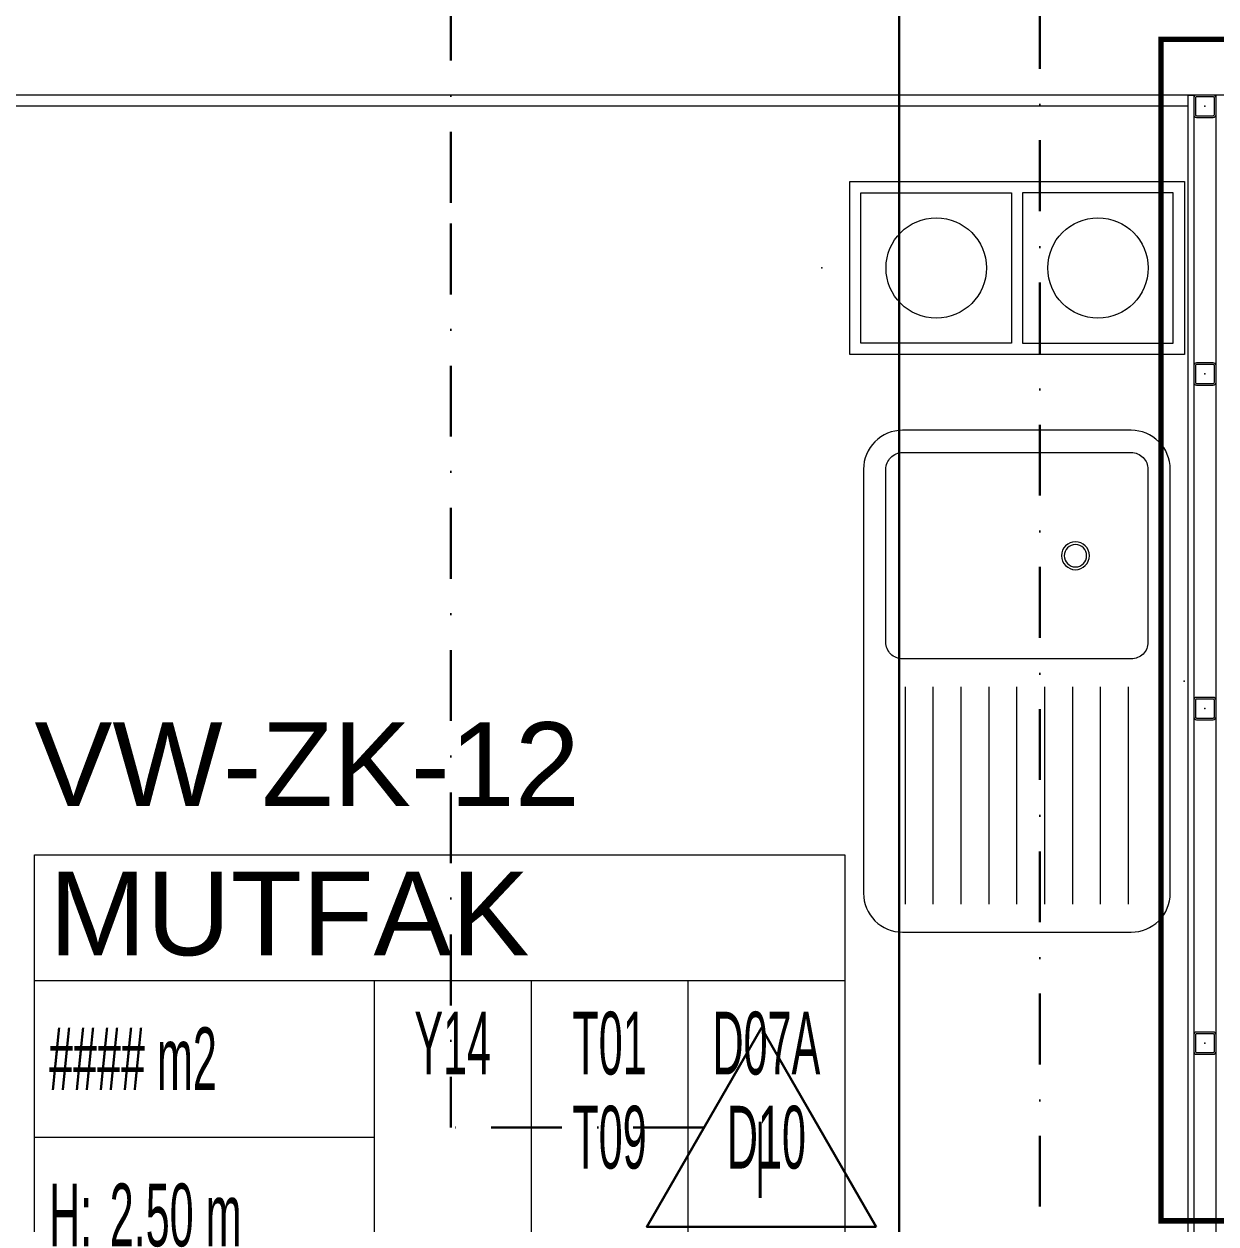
# Model space of a CAD drawing. Extents: x -3709 to 34975, y -230 to 8245.
# Drawn here: x 2827.1 to 3040.8, y 3255.1 to 3470.3 of the extents above; entities that cross this region are included whole.
import ezdxf
from ezdxf.enums import TextEntityAlignment as Align

# ---------------------------------------------------------------- set-up
doc = ezdxf.new("R2010")
doc.units = 0
doc.linetypes.add('DASHDOT', pattern=[25.4, 12.7, -6.35, 0, -6.35])
doc.linetypes.add('HIDDEN2', pattern=[4.7625, 3.175, -1.5875])
doc.layers.get('0').update_dxf_attribs({"color": 9, "lineweight": 9})
for name, color, linetype, lineweight in [('00', 9, 'Continuous', 9), ('05V', 9, 'Continuous', 9), ('10', 9, 'Continuous', 9), ('11', 9, 'Continuous', 9), ('14', 9, 'Continuous', 9), ('21', 9, 'Continuous', 9), ('21_MAHAL', 9, 'Continuous', 9), ('33', 9, 'BATTING', 9), ('E-KABLO', 7, 'Continuous', 30), ('E-SABİT SICAKLIK DEDEKTÖRÜ', 7, 'Continuous', 30)]:
    doc.layers.add(name, color=color, linetype=linetype, lineweight=lineweight)
doc.styles.add('Arial', font='arial.ttf', dxfattribs={"height": 2.5})
doc.styles.add('E-YAZI', font='txttw.shx')
doc.styles.add('MuuM_TEXT-STANDART', font='ARIALN.TTF')
doc.linetypes.add('BATTING', pattern='A,0.0001,-0.1,[134,ltypeshp.shx,S=0.1,R=0,X=-0.1,Y=0],-0.2,[134,ltypeshp.shx,S=0.1,R=180,X=0.1,Y=0],-0.1', length=0.4001)

# ---------------------------------------------------------------- blocks, each defined once
blk = doc.blocks.new('Prf-40x40')
for points in [[(1.5, -2), (-1.5, -2, -0.414214), (-2, -1.5), (-2, 1.5, -0.414214), (-1.5, 2), (1.5, 2, -0.414214), (2, 1.5), (2, -1.5, -0.414214)], [(1.5, -1.7), (-1.5, -1.7, -0.414214), (-1.7, -1.5), (-1.7, 1.5, -0.414214), (-1.5, 1.7), (1.5, 1.7, -0.414214), (1.7, 1.5), (1.7, -1.5, -0.414214)]]:
    blk.add_lwpolyline(points, format="xyb", close=True)
blk.add_point((0, 0))
blk = doc.blocks.new('m-mu-ocak01-p')
for points in [[(-16.5, 5), (-16.5, 65), (14.5, 65), (14.5, 5)], [(12.5, 36), (12.5, 63), (-14.5, 63), (-14.5, 36)], [(12.5, 34), (12.5, 7), (-14.5, 7), (-14.5, 34)]]:
    blk.add_lwpolyline(points, close=True)
for centre in [(-1, 49.5), (-1, 20.5)]:
    blk.add_circle(centre, 9)
blk.add_point((-1, 0))
blk = doc.blocks.new('m-mu-evye01-p')
for points in [[(-45, 9.5), (-45, 50.5, -0.414214), (-38, 57.5), (38, 57.5, -0.414214), (45, 50.5), (45, 9.5, -0.414214), (38, 2.5), (-38, 2.5, -0.414214)], [(-4, 9.5), (-4, 50.5, 0.414214), (-7, 53.5), (-38, 53.5, 0.414214), (-41, 50.5), (-41, 9.5, 0.414214), (-38, 6.5), (-7, 6.5, 0.414214)]]:
    blk.add_lwpolyline(points, format="xyb", close=True)
for points in [[(40, 50), (1, 50)], [(40, 45), (1, 45)], [(40, 40), (1, 40)], [(40, 35), (1, 35)], [(40, 30), (1, 30)], [(40, 25), (1, 25)], [(40, 20), (1, 20)], [(40, 15), (1, 15)], [(40, 10), (1, 10)]]:
    blk.add_lwpolyline(points)
for radius in [2.5, 2]:
    blk.add_circle((-22.5, 19.5), radius)
blk.add_point((0, 0))
blk = doc.blocks.new('p-tez-vw')
at = {"layer": '05V', "linetype": 'Continuous', "xscale": -1, "rotation": 270}
blk.add_blockref('m-mu-evye01-p', (-1.94, -120.08), dxfattribs=at)
at = {"layer": '05V', "linetype": 'Continuous', "rotation": 90}
blk.add_blockref('m-mu-ocak01-p', (63.03, -193.18), dxfattribs=at)
blk = doc.blocks.new('0_roomno2')
blk.add_lwpolyline([(19.375, -10.5), (0, -10.5), (0, 0), (19.375, 0)], close=True)
for points in [[(0, -3), (19.375, -3)], [(8.125, -3), (8.125, -10.5)], [(11.875, -3), (11.875, -10.5)], [(15.625, -3), (15.625, -10.5)], [(0, -6.75), (8.125, -6.75)]]:
    blk.add_lwpolyline(points)
at = {"style": 'MuuM_TEXT-STANDART', "width": 0.6}
blk.add_text('H:', height=1.5, dxfattribs=at).set_placement((0.35, -8.608), align=Align.MIDDLE_LEFT)
at = {"style": 'Arial'}
blk.add_attdef('ODANO', (0, 1.17), '', height=2, dxfattribs=at)
blk.add_attdef('MEKANADI', text='', height=2, dxfattribs=at).set_placement((0.35, -3), align=Align.BOTTOM_LEFT)
at = {"style": 'MuuM_TEXT-STANDART', "width": 0.6}
for tag, p in [('YER01', (10, -4.5)), ('TAVAN01', (13.75, -4.5)), ('DUVAR01', (17.5, -4.5)), ('YER02', (10, -6.75)), ('TAVAN02', (13.75, -6.75)), ('DUVAR02', (17.5, -6.75)), ('YER03', (10, -9)), ('TAVAN03', (13.75, -9)), ('DUVAR03', (17.5, -9))]:
    blk.add_attdef(tag, text='', height=1.5, dxfattribs=at).set_placement(p, align=Align.MIDDLE_CENTER)
for tag, p in [('M2', (0.35, -4.875)), ('TEMIZTAVANYUKSEKLIGI', (1.8, -8.608))]:
    blk.add_attdef(tag, text='', height=1.5, dxfattribs=at).set_placement(p, align=Align.MIDDLE_LEFT)
blk = doc.blocks.new('100_SABİT SICAKLIK DEDEKTÖRÜ 085')
at = {"layer": 'E-SABİT SICAKLIK DEDEKTÖRÜ', "color": 4}
blk.add_lwpolyline([(2.059, 0), (0, 3.566), (-2.059, 0)], close=True, dxfattribs=at)
at = {"layer": 'E-SABİT SICAKLIK DEDEKTÖRÜ', "color": 3, "style": 'E-YAZI'}
blk.add_text('I', height=1.36, dxfattribs=at).set_placement((-0.022, 1.201), align=Align.MIDDLE)

msp = doc.modelspace()

# ---------------------------------------------------------------- linework, layer by layer
at = {"layer": '00'}
msp.add_lwpolyline([(3475.84, 3542.5), (3450.84, 3542.5), (3450.84, 3457.5), (2820.84, 3457.5), (2820.84, 3405)], dxfattribs=at)
at = {"layer": '11'}
msp.add_lwpolyline([(3036.84, 3227.5), (3035.84, 3227.5), (3035.84, 3457.5), (3036.84, 3457.5)], close=True, dxfattribs=at)
at = {"layer": '14'}
msp.add_lwpolyline([(3035.84, 3455.5), (2822.84, 3455.5), (2822.84, 3403)], dxfattribs=at)
at = {"layer": '21', "linetype": 'HIDDEN2', "ltscale": 0.1, "const_width": 1}
msp.add_lwpolyline([(3030.98, 3255.65), (3231.84, 3255.65), (3231.84, 3467.5), (3030.98, 3467.5)], close=True, dxfattribs=at)
at = {"layer": '33', "ltscale": 0.3}
msp.add_lwpolyline([(3040.84, 3227.5), (3040.84, 3457.4)], dxfattribs=at)
at = {"layer": 'E-KABLO', "color": 6, "linetype": 'DASHDOT'}
for p, q in [((2903.65, 3527.4), (2903.65, 3430.08)), ((3009.27, 3207.19), (3009.27, 3524.31)), ((2903.65, 3434.47), (2903.65, 3272.4)), ((2949.05, 3272.4), (2903.65, 3272.4))]:
    msp.add_line(p, q, dxfattribs=at)
at = {"layer": 'E-KABLO', "color": 5, "linetype": 'Continuous'}
msp.add_line((2984.05, 3171.68), (2984.05, 3524.31), dxfattribs=at)

# ---------------------------------------------------------------- block references
at = {"layer": '05V', "rotation": 180}
msp.add_blockref('p-tez-vw', (3033.2, 3232.32), dxfattribs=at)
at = {"layer": '10', "xscale": -1, "rotation": 270}
for p in [(3038.84, 3455.5), (3038.84, 3407.5), (3038.84, 3347.5), (3038.84, 3287.5)]:
    msp.add_blockref('Prf-40x40', p, dxfattribs=at)
at = {"layer": '21_MAHAL'}
ref = msp.add_blockref('0_roomno2', (2828.97, 3321.26), dxfattribs=dict(at, xscale=7.5, yscale=7.5, zscale=7.5))
ref.add_attrib('ODANO', 'VW-ZK-12', (2828.97, 3330.04), dxfattribs={"layer": '0', "height": 15, "style": 'Arial'})
ref.add_attrib('MEKANADI', 'MUTFAK', dxfattribs={"layer": '0', "height": 15, "style": 'Arial'}).set_placement((2831.59, 3298.76), align=Align.BOTTOM_LEFT)
ref.add_attrib('M2', '#### m2', dxfattribs={"layer": '0', "height": 11.25, "style": 'MuuM_TEXT-STANDART', "width": 0.6}).set_placement((2831.59, 3284.7), align=Align.MIDDLE_LEFT)
ref.add_attrib('TEMIZTAVANYUKSEKLIGI', '2.50 m', dxfattribs={"layer": '0', "height": 11.25, "style": 'MuuM_TEXT-STANDART', "width": 0.6}).set_placement((2842.47, 3256.7), align=Align.MIDDLE_LEFT)
ref.add_attrib('YER01', 'Y14', dxfattribs={"layer": '0', "height": 11.25, "style": 'MuuM_TEXT-STANDART', "width": 0.6}).set_placement((2903.97, 3287.51), align=Align.MIDDLE_CENTER)
ref.add_attrib('TAVAN01', 'T01', dxfattribs={"layer": '0', "height": 11.25, "style": 'MuuM_TEXT-STANDART', "width": 0.6}).set_placement((2932.09, 3287.51), align=Align.MIDDLE_CENTER)
ref.add_attrib('DUVAR01', 'D07A', dxfattribs={"layer": '0', "height": 11.25, "style": 'MuuM_TEXT-STANDART', "width": 0.6}).set_placement((2960.22, 3287.51), align=Align.MIDDLE_CENTER)
ref.add_attrib('TAVAN02', 'T09', dxfattribs={"layer": '0', "height": 11.25, "style": 'MuuM_TEXT-STANDART', "width": 0.6}).set_placement((2932.09, 3270.64), align=Align.MIDDLE_CENTER)
ref.add_attrib('DUVAR02', 'D10', dxfattribs={"layer": '0', "height": 11.25, "style": 'MuuM_TEXT-STANDART', "width": 0.6}).set_placement((2960.22, 3270.64), align=Align.MIDDLE_CENTER)
at = {"layer": 'E-SABİT SICAKLIK DEDEKTÖRÜ', "xscale": 10, "yscale": 10, "zscale": 10}
msp.add_blockref('100_SABİT SICAKLIK DEDEKTÖRÜ 085', (2959.34, 3254.57), dxfattribs=at)

doc.saveas('drawing.dxf')
